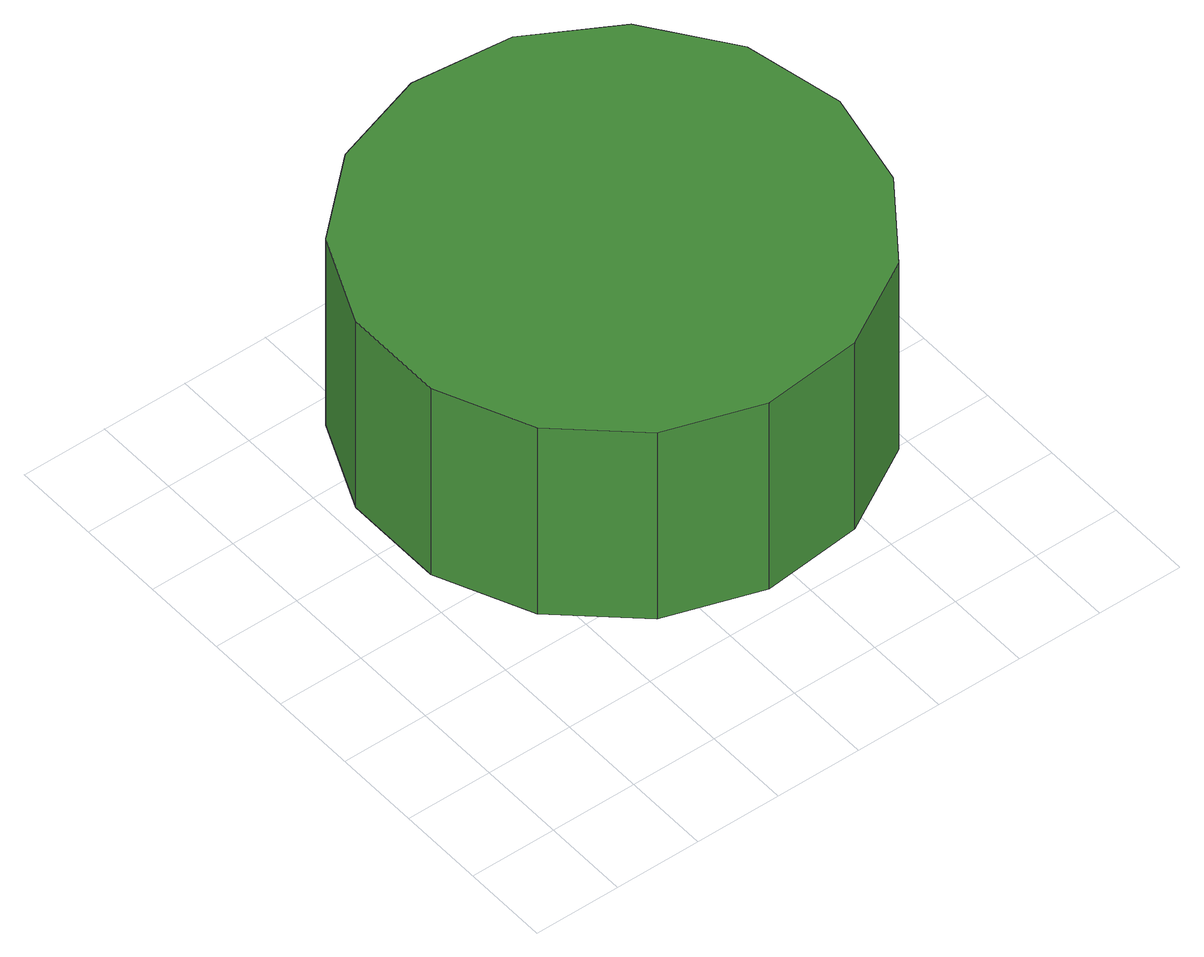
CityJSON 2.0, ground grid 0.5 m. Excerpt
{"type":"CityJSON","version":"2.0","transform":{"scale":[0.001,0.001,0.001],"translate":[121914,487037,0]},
"CityObjects":{
"tree1":{"type":"SolitaryVegetationObject","attributes":{"function":"something"},"geometry":[{"type":"MultiSurface","lod":"1","boundaries":[[[0,1,2,3,4,5,6,7,8,9,10,11,12,13,14]],[[15,16,17,18,19,20,21,22,23,24,25,26,27,28,29]],[[0,29,28,1]],[[1,28,27,2]],[[2,27,26,3]],[[3,26,25,4]],[[4,25,24,5]],[[5,24,23,6]],[[6,23,22,7]],[[7,22,21,8]],[[8,21,20,9]],[[9,20,19,10]],[[10,19,18,11]],[[11,18,17,12]],[[12,17,16,13]],[[13,16,15,14]],[[14,15,29,0]]]}]}
},
"vertices":[
[3399,2027,1469],[3278,2598,1469],[2934,3070,1469],[2429,3362,1469],[1848,3423,1469],[1293,3243,1469],[859,2852,1469],[622,2319,1469],[622,1735,1469],[859,1202,1469],[1293,811,1469],[1848,631,1469],[2429,692,1469],[2934,984,1469],[3278,1456,1469],[3278,1456,179],[2934,984,179],[2429,692,179],[1848,631,179],[1293,811,179],[859,1202,179],[622,1735,179],[622,2319,179],[859,2852,179],[1293,3243,179],[1848,3423,179],[2429,3362,179],[2934,3070,179],[3278,2598,179],[3399,2027,179]
]}
